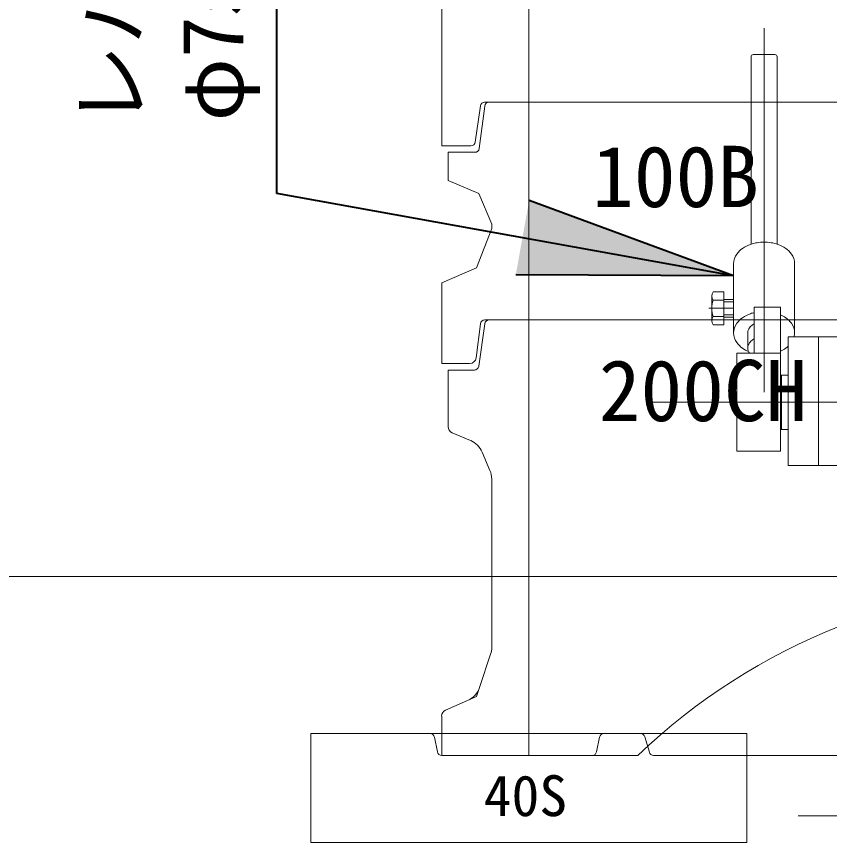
# Model space of a CAD drawing. Units: millimetres at full size, sheet at 1:20; details may follow other scales. Extents: x -5952 to 5966, y -3160 to 3160.
# Drawn here: x -2448.9 to -2075.8, y 1890 to 2269.3 of the extents above; entities that cross this region are included whole.
import ezdxf
from ezdxf.enums import TextEntityAlignment as Align

# ---------------------------------------------------------------- set-up
doc = ezdxf.new("R2010")
doc.units = ezdxf.units.MM
doc.header["$LTSCALE"] = 20
for name, color, linetype, lineweight in [('0-5_TEMP01', 3, 'Continuous', 18), ('0-7_躯体', 7, 'Continuous', 9), ('0-C_寸法', 1, 'Continuous', 40), ('1-1_補修弁', 7, 'Continuous', 9)]:
    doc.layers.add(name, color=color, linetype=linetype, lineweight=lineweight)
doc.layers.add('0-D_注釈', color=1, linetype='Continuous')
doc.styles.add('ＭＳ ゴシック', font='')
doc.styles.get('ＭＳ ゴシック').set_extended_font_data('MS Gothic')

msp = doc.modelspace()

# ---------------------------------------------------------------- linework, layer by layer
at = {"layer": '0-5_TEMP01'}
for p, q in [((-2105.76, 2096.74), (-2105.76, 2263.93)), ((-2131.12, 2135.32), (-2119.76, 2135.32)), ((-1843.26, 2092.18), (-2157.16, 2092.18)), ((-3243.76, 2012.18), (-111.07, 2012.18)), ((-2113.77, 1929.98), (-1813.77, 1929.98)), ((-2090.12, 1902.18), (-1848.52, 1902.18))]:
    msp.add_line(p, q, dxfattribs=at)
at = {"layer": '0-7_躯体'}
for p, q in [((-2213.77, 2429.98), (-2213.77, 2229.98)), ((-2253.76, 2273.19), (-2253.76, 2229.98)), ((-2253.76, 2229.98), (-2253.76, 2209.99)), ((-2236.01, 2228.26), (-2238.34, 2211.7)), ((-2234, 2228.24), (-2236.54, 2208.72)), ((-2234.03, 2229.98), (-1963.77, 2229.98)), ((-1963.77, 2229.98), (-2232.01, 2229.98)), ((-2213.77, 2229.98), (-2213.77, 2129.98)), ((-2253.76, 2209.99), (-2240.32, 2209.99)), ((-2250.77, 2206.99), (-2250.77, 2193.99)), ((-2250.77, 2206.99), (-2238.52, 2206.99)), ((-2250.77, 2193.99), (-2236.76, 2187.99)), ((-2236.76, 2187.99), (-2230.76, 2173.99)), ((-2253.76, 2146.99), (-2237.76, 2153.99)), ((-2253.76, 2146.99), (-2253.76, 2109.99)), ((-2235.99, 2128.23), (-2237.93, 2112.61)), ((-2234.01, 2128.26), (-2236.76, 2108.71)), ((-2234, 2129.98), (-1963.77, 2129.98)), ((-2213.77, 2129.98), (-2213.77, 1929.98)), ((-2240.91, 2109.99), (-2253.76, 2109.99)), ((-2250.77, 2106.99), (-2250.77, 2080.96)), ((-2238.74, 2106.99), (-2250.77, 2106.99)), ((-2238.74, 2106.99), (-2250.77, 2106.99)), ((-2248.95, 2078.2), (-2240.45, 2074.56)), ((-2235.19, 2069.3), (-2231.58, 2060.87)), ((-2230.76, 2056.93), (-2230.76, 1979.61)), ((-2231.28, 1976.44), (-2236.36, 1961.2)), ((-2237.76, 1956.98), (-2236.36, 1961.2)), ((-2241.84, 1955.2), (-2251.97, 1950.77)), ((-2237.76, 1956.98), (-2241.84, 1955.2)), ((-2253.76, 1948.02), (-2253.76, 1929.98)), ((-2113.77, 1939.99), (-2313.77, 1939.99)), ((-2313.77, 1939.99), (-2313.77, 1889.99)), ((-2158.43, 1931.41), (-2160.57, 1938.56)), ((-2113.77, 1939.99), (-2113.77, 1889.99)), ((-2257.09, 1938.37), (-2255.72, 1931.59)), ((-2182.68, 1931.59), (-2181.32, 1938.37)), ((-2163.77, 1929.98), (-2253.76, 1929.98)), ((-2253.76, 1929.98), (-2184.64, 1929.98)), ((-2156.51, 1929.98), (-2113.77, 1929.98)), ((-2113.77, 1889.99), (-2313.77, 1889.99))]:
    msp.add_line(p, q, dxfattribs=at)
msp.add_lwpolyline([(-2237.76, 2153.99), (-2230.76, 2171.99), (-2230.76, 2173.99)], dxfattribs=at)
for centre, radius, start, end in [((-2234.03, 2227.98), 2, 90, 172.001), ((-2232.01, 2227.98), 2, 90, 172.569), ((-2240.32, 2211.99), 2, 270, 352.001), ((-2238.52, 2208.98), 2, 270, 352.569), ((-2234, 2127.98), 2, 90, 172.876), ((-2232.03, 2127.98), 2, 90, 172.001), ((-2240.91, 2112.99), 3, 270, 352.874), ((-2238.74, 2108.98), 2, 270, 352.001), ((-2247.76, 2080.96), 3, 180, 246.801), ((-2244.38, 2065.36), 10, 23.199, 66.802), ((-2240.77, 2056.93), 10, 0, 23.199), ((-1963.77, 1719.99), 290, 90, 133.603), ((-2240.77, 1979.61), 10, 341.565, 0), ((-2245.84, 1964.36), 10, 293.629, 341.565), ((-2250.77, 1948.02), 3, 113.629, 180), ((-2259.05, 1937.99), 2, 11.31, 90), ((-2179.36, 1937.99), 2, 90, 168.691), ((-2162.49, 1937.99), 2, 16.7, 90), ((-2253.76, 1931.98), 2, 191.31, 270), ((-2184.64, 1931.98), 2, 270, 348.691), ((-2156.51, 1931.98), 2, 196.7, 270)]:
    msp.add_arc(centre, radius, start, end, dxfattribs=at)
at = {"layer": '0-C_寸法'}
for p, q in [((-2329.43, 2188.07), (-2329.43, 2668.01)), ((-2119.76, 2150.27), (-2329.43, 2188.07)), ((-2119.76, 2150.27), (-2213.61, 2184.83)), ((-2119.76, 2150.27), (-2219.76, 2150.65))]:
    msp.add_line(p, q, dxfattribs=at)
msp.add_solid([(-2219.76, 2150.65), (-2213.61, 2184.83), (-2119.76, 2150.27)], dxfattribs=at)
at = {"layer": '1-1_補修弁'}
for p, q in [((-2111.76, 2250.84), (-2111.76, 2164.76)), ((-2100.77, 2251.85), (-2110.77, 2251.85)), ((-2099.76, 2250.84), (-2099.76, 2164.76)), ((-2119.76, 2124.01), (-2119.76, 2155.82)), ((-2091.76, 2124.01), (-2091.76, 2155.82)), ((-2129.77, 2140.93), (-2129.77, 2129.7)), ((-2129.17, 2142.82), (-2124.26, 2142.82)), ((-2124.26, 2142.82), (-2124.26, 2127.81)), ((-2129.18, 2139.07), (-2124.26, 2139.07)), ((-2119.76, 2139.31), (-2124.26, 2139.31)), ((-2124.26, 2138.32), (-2119.76, 2138.32)), ((-2098.27, 2135.85), (-2110.26, 2135.85)), ((-2110.26, 2114.68), (-2110.26, 2135.85)), ((-2098.27, 2135.85), (-2098.27, 2069.68)), ((-2124.26, 2132.31), (-2119.76, 2132.31)), ((-2129.18, 2131.57), (-2124.26, 2131.57)), ((-2124.26, 2131.32), (-2119.76, 2131.32)), ((-2124.26, 2127.81), (-2129.17, 2127.81)), ((-2113.27, 2124.01), (-2113.27, 2117.08)), ((-2094.76, 2122.18), (-2062.76, 2122.18)), ((-2094.76, 2122.18), (-2094.76, 2063.18)), ((-2080.76, 2063.18), (-2080.76, 2122.18)), ((-2098.27, 2114.68), (-2118.26, 2114.68)), ((-2098.27, 2104.18), (-2097.76, 2104.68)), ((-2097.76, 2104.68), (-2094.76, 2104.68)), ((-2097.76, 2104.68), (-2097.76, 2079.68)), ((-2097.76, 2079.68), (-2098.27, 2080.19)), ((-2097.76, 2079.68), (-2094.76, 2079.68)), ((-2094.76, 2063.18), (-2061.76, 2063.18))]:
    msp.add_line(p, q, dxfattribs=at)
msp.add_lwpolyline([(-2118.26, 2114.68), (-2118.26, 2069.68), (-2098.27, 2069.68)], dxfattribs=at)
for centre, radius, start, end in [((-2110.77, 2250.84), 1, 90, 180), ((-2100.77, 2250.84), 1, 0, 90), ((-2109.45, 2153.87), 10.9, 124.748, 144.1564), ((-2107.13, 2150.57), 14.93, 109.1437, 124.868), ((-2105.83, 2146.82), 18.91, 89.8112, 109.1422), ((-2105.7, 2146.82), 18.91, 70.8578, 90.1888), ((-2104.4, 2150.57), 14.93, 55.132, 70.8563), ((-2102.08, 2153.87), 10.9, 35.8436, 55.252), ((-2112.12, 2155.73), 7.64, 143.7701, 179.3066), ((-2099.41, 2155.73), 7.64, 0.6934, 36.2299), ((-2126.47, 2140.93), 3.29, 144.992, 214.565), ((-2117.34, 2135.32), 12.42, 162.412, 197.588), ((-2107.13, 2118.76), 14.93, 109.1437, 124.868), ((-2108.34, 2123.63), 9.94, 101.1418, 111.7481), ((-2101.99, 2122.99), 10.08, 52.6097, 68.334), ((-2126.47, 2129.7), 3.29, 145.435, 215.008), ((-2112.12, 2123.91), 7.64, 143.7701, 179.3066), ((-2109.45, 2122.05), 10.9, 124.748, 144.1564), ((-2107.83, 2123.37), 5.45, 116.5579, 126.4811), ((-2102.08, 2122.05), 10.9, 35.8436, 55.252), ((-2099.41, 2123.91), 7.64, 0.6934, 36.2299), ((-2109.17, 2123.96), 4.09, 143.7701, 179.3066), ((-2107.74, 2122.95), 5.84, 124.748, 144.1564), ((-2112.12, 2124.1), 7.64, 180.6934, 216.2299), ((-2107.74, 2116.03), 5.84, 124.748, 144.1564), ((-2107.83, 2116.45), 5.45, 116.5579, 126.4811), ((-2098.87, 2124.01), 7.11, 345.1091, 359.9527), ((-2109.45, 2125.95), 10.9, 215.8436, 235.252), ((-2108.83, 2126.18), 11.45, 233.3321, 249.0563), ((-2109.17, 2117.03), 4.09, 143.7701, 179.3066), ((-2109.17, 2117.13), 4.09, 180.6934, 216.2299), ((-2104.07, 2128.69), 14.29, 293.9882, 305.0681), ((-2097.88, 2120.66), 4.17, 298.8243, 318.2327), ((-2112.39, 2114.75), 0.095, 205.7506, 225.159)]:
    msp.add_arc(centre, radius, start, end, dxfattribs=at)

# ---------------------------------------------------------------- texts
at = {"layer": '0-C_寸法', "style": 'ＭＳ ゴシック'}
for s, p in [('レバー式補修弁（ボール）', (-2383.21, 2218.23)), ('φ75×150H', (-2336.36, 2221.16))]:
    msp.add_text(s, height=28.15, rotation=90, dxfattribs=at).set_placement(p, align=Align.BOTTOM_LEFT)
at = {"layer": '0-D_注釈', "style": 'ＭＳ ゴシック'}
for s, height, p in [('100B', 28.15, (-2184.71, 2173.36)), ('200CH', 28.15, (-2181.65, 2075.05)), ('40S', 18.77, (-2234.48, 1896.47))]:
    msp.add_text(s, height=height, dxfattribs=at).set_placement(p, align=Align.BOTTOM_LEFT)

doc.saveas('drawing.dxf')
